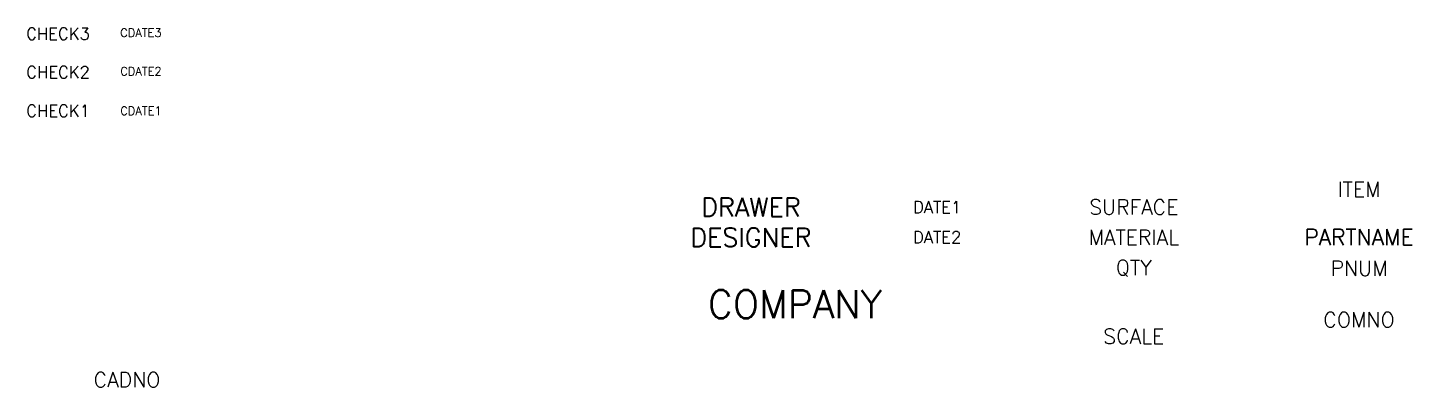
# Model space of a CAD drawing. Header units: millimetres. Extents: x -371 to -112, y 106 to 173.
import ezdxf
from ezdxf.enums import TextEntityAlignment as Align

# ---------------------------------------------------------------- set-up
doc = ezdxf.new("R2010")
doc.units = ezdxf.units.MM
doc.layers.add('DIM', color=2, linetype='Continuous')
doc.styles.add('CHINA', font='romans.shx', dxfattribs={"bigfont": 'chineset.shx'})

msp = doc.modelspace()

# ---------------------------------------------------------------- texts
at = {"layer": 'DIM', "color": 2, "linetype": 'Continuous', "style": 'CHINA'}
for tag, text, height, p in [('CHECK3', ' ', 2.24, (-364.88, 172.31)), ('CDATE3', ' ', 1.57, (-349.38, 172.5)), ('CHECK2', ' ', 2.24, (-364.87, 165.11)), ('CDATE2', ' ', 1.57, (-349.37, 165.3)), ('CHECK1', ' ', 2.24, (-364.87, 157.91)), ('CDATE1', ' ', 1.57, (-349.37, 157.91)), ('ITEM', '', 2.8, (-121.67, 143.26)), ('DRAWER', '', 3.5, (-235.35, 139.93)), ('DATE1', ' ', 2.24, (-200.54, 139.93)), ('SURFACE', '', 2.8, (-163.78, 139.93)), ('DESIGNER', '', 3.5, (-235.37, 134.26)), ('DATE2', '', 2.24, (-200.54, 134.31)), ('MATERIAL', '', 2.8, (-163.78, 134.31)), ('PARTNAME', '', 3, (-121.67, 134.31)), ('QTY', '1', 2.8, (-163.78, 128.51)), ('PNUM', '', 2.8, (-121.67, 128.51)), ('COMPANY', '', 5.2, (-227.13, 121.79)), ('COMNO', '', 2.8, (-121.67, 118.89)), ('SCALE', '1:1', 2.8, (-163.78, 115.8))]:
    msp.add_attdef(tag, text=text, height=height, dxfattribs=at).set_placement(p, align=Align.MIDDLE)
msp.add_attdef('CADNO', text='', height=2.8, dxfattribs=at).set_placement((-358.22, 107.68), align=Align.MIDDLE_LEFT)

doc.saveas('drawing.dxf')
